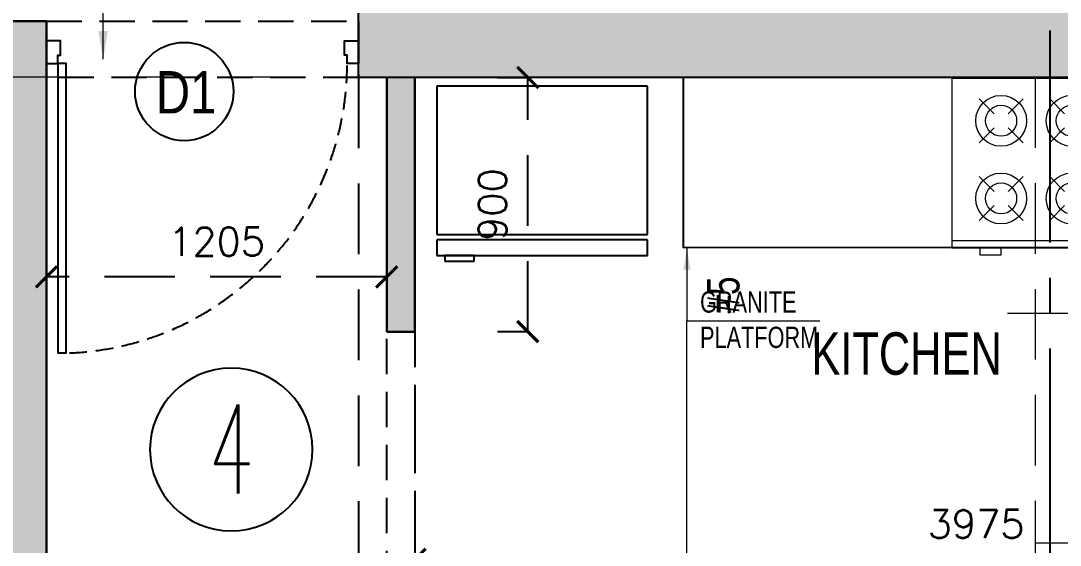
# Model space of a CAD drawing. Header units: millimetres. Extents: x 1167879 to 1231451, y -5731814 to -5645217.
# Drawn here: x 1206256 to 1209938, y -5720880 to -5719024 of the extents above; entities that cross this region are included whole.
import ezdxf
from ezdxf.enums import TextEntityAlignment as Align

# ---------------------------------------------------------------- set-up
doc = ezdxf.new("R2010")
doc.units = ezdxf.units.MM
doc.header["$LTSCALE"] = 1000
doc.header["$MEASUREMENT"] = 0
for name, pattern in [('2BHK-A - FRONT$0$AUDIT_D_120904163729-0', [0]), ('2BHK-A - FRONT$0$HIDDEN', [0.375, 0.25, -0.125]), ('AUDIT_D_120904163729-0', [0]), ('T8(T9 IS SIMILAR) - DIMENSION & TEXTING$0$HIDDEN', [0.375, 0.25, -0.125]), ('T8(T9 IS SIMILAR)$0$$0$HIDDEN', [0.375, 0.25, -0.125]), ('T8(T9 IS SIMILAR)$0$HIDDEN', [0.375, 0.25, -0.125]), ('T8_PROFILE SECTIONS$0$HIDDEN', [0.375, 0.25, -0.125]), ('T8_PROFILE SECTIONS$0$PHANTOM2', [1.25, 0.625, -0.125, 0.125, -0.125, 0.125, -0.125]), ('T8_REFUGE COLUMNS$0$CENTER2', [1.125, 0.75, -0.125, 0.125, -0.125])]:
    doc.linetypes.add(name, pattern=pattern)
doc.layers.get('0').update_dxf_attribs({"linetype": 'AUDIT_D_120904163729-0'})
for name, color, linetype in [('2BHK-A - FRONT$0$A-DOOR-FULL', 2, 'Continuous'), ('2BHK-A - FRONT$0$A-HATCH -160', 251, '2BHK-A - FRONT$0$AUDIT_D_120904163729-0'), ('2BHK-A - FRONT$0$a-KIT FIX', 251, 'Continuous'), ('2BHK-A - FRONT$0$CUT-OUT', 49, 'Continuous'), ('T8 - TYPICAL FLOOR CORE$0$A-FLAT NOS.', 7, 'Continuous'), ('T8 - TYPICAL FLOOR CORE$0$A-RSP DOOR NO', 4, 'Continuous'), ('T8(T9 IS SIMILAR) - DIMENSION & TEXTING$0$A-DIMENSIONS', 2, 'T8(T9 IS SIMILAR) - DIMENSION & TEXTING$0$HIDDEN'), ('T8(T9 IS SIMILAR) - DIMENSION & TEXTING$0$a-window-no', 125, 'Continuous'), ('T8(T9 IS SIMILAR)$0$$6$a-beam 2', 50, 'Continuous'), ('T8(T9 IS SIMILAR)$0$S-BEAM', 20, 'T8(T9 IS SIMILAR)$0$$0$HIDDEN'), ('T8_PROFILE SECTIONS$0$A-PROFILE SECTIONS', 81, 'T8_PROFILE SECTIONS$0$PHANTOM2'), ('T8_REFUGE COLUMNS$0$A-CENTERLINE', 193, 'T8_REFUGE COLUMNS$0$CENTER2'), ('T8_REFUGE COLUMNS$0$A-RCC COLS', 3, 'Continuous'), ('T8_TYPICAL COLUMNS$0$A-RCC COLS', 3, 'Continuous')]:
    doc.layers.add(name, color=color, linetype=linetype)
for name, color, linetype, lineweight in [('2BHK-A - FRONT$0$a-TOI-fixtures', 251, 'Continuous', 0), ('2BHK-A - FRONT$0$A-WALL- 160', 6, 'Continuous', 30), ('T8(T9 IS SIMILAR) - DIMENSION & TEXTING$0$a-Text', 4, 'Continuous', 0), ('T8(T9 IS SIMILAR) - DIMENSION & TEXTING$0$R0-18-10-2014-T1-1st Podium Floor Plan$0$Text', 2, 'Continuous', 0), ('T8(T9 IS SIMILAR)$0$D&W', 8, 'Continuous', 25), ('T8(T9 IS SIMILAR)$0$SCPL BEAM', 191, 'T8(T9 IS SIMILAR)$0$$0$HIDDEN', 13)]:
    doc.layers.add(name, color=color, linetype=linetype, lineweight=lineweight)
doc.layers.add('T8_REFUGE COLUMNS$0$COL-HATCH', color=7, linetype='Continuous', lineweight=25, true_color=0xa3a3a3)
doc.styles.add('T8 - TYPICAL FLOOR CORE$0$DIM150', font='SIMPLEX.shx', dxfattribs={"width": 0.6})
doc.styles.add('T8(T9 IS SIMILAR) - DIMENSION & TEXTING$0$ARIAL ARROW', font='swisscl.ttf')
doc.styles.add('T8(T9 IS SIMILAR) - DIMENSION & TEXTING$0$LODHA STANDERD', font='sanss___.ttf')
doc.styles.add('T8(T9 IS SIMILAR) - DIMENSION & TEXTING$0$Romans 1', font='romans.shx', dxfattribs={"height": 100})
doc.styles.add('T8(T9 IS SIMILAR) - DIMENSION & TEXTING$0$Tahoma', font='tahoma.ttf')
doc.dimstyles.new('T8(T9 IS SIMILAR) - DIMENSION & TEXTING$0$ALPINE S', dxfattribs={"dimscale": 0, "dimtxt": 100, "dimasz": 75, "dimexe": 0, "dimexo": 0, "dimgap": 75, "dimtad": 1, "dimdec": 0, "dimzin": 0, "dimdsep": 46, "dimtxsty": 'T8(T9 IS SIMILAR) - DIMENSION & TEXTING$0$Romans 1', "dimblk": 'T8(T9 IS SIMILAR) - DIMENSION & TEXTING$0$_ArchTick', "dimcen": 0.09, "dimclrd": 256, "dimclre": 256, "dimclrt": 7, "dimadec": 0, "dimazin": 0, "dimtfac": 1, "dimtdec": 0, "dimtofl": 0, "dimtmove": 1, "dimatfit": 0, "dimldrblk": 'T8(T9 IS SIMILAR) - DIMENSION & TEXTING$0$_Open90', "dimfxl": 1, "dimtolj": 1, "dimtzin": 0, "dimarcsym": 0})
doc.dimstyles.new('T8(T9 IS SIMILAR) - DIMENSION & TEXTING$0$SAMATA STD', dxfattribs={"dimtxt": 100, "dimasz": 50, "dimexe": 50, "dimexo": 50, "dimgap": 10, "dimtad": 0, "dimdec": 0, "dimrnd": 5, "dimzin": 0, "dimdsep": 46, "dimtxsty": 'T8(T9 IS SIMILAR) - DIMENSION & TEXTING$0$Tahoma', "dimblk": 'T8(T9 IS SIMILAR) - DIMENSION & TEXTING$0$_Origin2', "dimcen": -50, "dimdle": 50, "dimclrd": 7, "dimclre": 7, "dimclrt": 7, "dimadec": 0, "dimazin": 0, "dimtfac": 1, "dimtdec": 0, "dimtmove": 1, "dimatfit": 3, "dimfxl": 150, "dimtfill": 1, "dimtolj": 1, "dimtzin": 0, "dimlwd": -1, "dimlwe": -1, "dimarcsym": 0})

# ---------------------------------------------------------------- blocks, each defined once
blk = doc.blocks.new('T8(T9 IS SIMILAR) - DIMENSION & TEXTING$0$WINDOW TAG')
at = {"layer": 'T8(T9 IS SIMILAR) - DIMENSION & TEXTING$0$a-window-no'}
blk.add_circle((0, 0), 174.1, dxfattribs=at)
at = {"layer": 'T8(T9 IS SIMILAR) - DIMENSION & TEXTING$0$a-window-no', "style": 'T8(T9 IS SIMILAR) - DIMENSION & TEXTING$0$LODHA STANDERD'}
blk.add_attdef('WINDOW', text='', height=150, dxfattribs=at).set_placement((11.3, 2.8), align=Align.MIDDLE_CENTER)
blk = doc.blocks.new('T8(T9 IS SIMILAR) - DIMENSION & TEXTING$0$_ArchTick')
at = {"color": 0, "linetype": 'ByBlock', "const_width": 0.15}
blk.add_lwpolyline([(-0.5, -0.5), (0.5, 0.5)], dxfattribs=at)
blk = doc.blocks.new('*D520')
at = {"layer": 'T8(T9 IS SIMILAR) - DIMENSION & TEXTING$0$A-DIMENSIONS', "linetype": 'T8(T9 IS SIMILAR) - DIMENSION & TEXTING$0$HIDDEN', "lineweight": -2, "transparency": 16777216}
for p, q in [((1206347.3, -5719999.3), (1206347.3, -5719930.4)), ((1207552.3, -5719999.3), (1207552.3, -5719930.4))]:
    blk.add_line(p, q, dxfattribs=at)
at = {"layer": 'T8(T9 IS SIMILAR) - DIMENSION & TEXTING$0$A-DIMENSIONS', "lineweight": -2, "transparency": 16777216}
blk.add_line((1207552.3, -5719930.4), (1206347.3, -5719930.4), dxfattribs=at)
at = {"layer": 'T8(T9 IS SIMILAR) - DIMENSION & TEXTING$0$A-DIMENSIONS', "linetype": 'ByBlock', "lineweight": -2, "transparency": 16777216, "xscale": 75, "yscale": 75, "zscale": 75, "rotation": 180}
blk.add_blockref('T8(T9 IS SIMILAR) - DIMENSION & TEXTING$0$_ArchTick', (1206347.3, -5719930.4), dxfattribs=at)
at = {"layer": 'T8(T9 IS SIMILAR) - DIMENSION & TEXTING$0$A-DIMENSIONS', "linetype": 'ByBlock', "lineweight": -2, "transparency": 16777216, "xscale": 75, "yscale": 75, "zscale": 75}
blk.add_blockref('T8(T9 IS SIMILAR) - DIMENSION & TEXTING$0$_ArchTick', (1207552.3, -5719930.4), dxfattribs=at)
at = {"layer": 'T8(T9 IS SIMILAR) - DIMENSION & TEXTING$0$A-DIMENSIONS', "color": 7, "linetype": 'ByBlock', "transparency": 16777216, "insert": (1206949.8, -5719805.4), "char_height": 100, "attachment_point": 5, "style": 'T8(T9 IS SIMILAR) - DIMENSION & TEXTING$0$Romans 1'}
blk.add_mtext('\\A1;1205', dxfattribs=at)
blk = doc.blocks.new('T8(T9 IS SIMILAR) - DIMENSION & TEXTING$0$_Open90')
at = {"color": 0, "linetype": 'ByBlock', "lineweight": -2}
for p, q in [((-0.5, 0.5), (0, 0)), ((0, 0), (-1, 0)), ((0, 0), (-0.5, -0.5))]:
    blk.add_line(p, q, dxfattribs=at)
blk = doc.blocks.new('*D521')
at = {"layer": 'T8(T9 IS SIMILAR) - DIMENSION & TEXTING$0$A-DIMENSIONS', "linetype": 'T8(T9 IS SIMILAR) - DIMENSION & TEXTING$0$HIDDEN', "lineweight": -2, "transparency": 16777216}
for p, q in [((1207944.3, -5719224.4), (1208052, -5719224.4)), ((1207944.3, -5720124.3), (1208052, -5720124.3))]:
    blk.add_line(p, q, dxfattribs=at)
at = {"layer": 'T8(T9 IS SIMILAR) - DIMENSION & TEXTING$0$A-DIMENSIONS', "lineweight": -2, "transparency": 16777216}
blk.add_line((1208052, -5720124.3), (1208052, -5719224.4), dxfattribs=at)
at = {"layer": 'T8(T9 IS SIMILAR) - DIMENSION & TEXTING$0$A-DIMENSIONS', "linetype": 'ByBlock', "lineweight": -2, "transparency": 16777216, "xscale": 75, "yscale": 75, "zscale": 75}
for p, rotation in [((1208052, -5719224.4), 90), ((1208052, -5720124.3), 270)]:
    blk.add_blockref('T8(T9 IS SIMILAR) - DIMENSION & TEXTING$0$_ArchTick', p, dxfattribs=dict(at, rotation=rotation))
at = {"layer": 'T8(T9 IS SIMILAR) - DIMENSION & TEXTING$0$A-DIMENSIONS', "color": 7, "linetype": 'ByBlock', "transparency": 16777216, "insert": (1207927, -5719674.4), "char_height": 100, "attachment_point": 5, "rotation": 90, "style": 'T8(T9 IS SIMILAR) - DIMENSION & TEXTING$0$Romans 1'}
blk.add_mtext('\\A1;900', dxfattribs=at)
blk = doc.blocks.new('*D523')
at = {"layer": 'T8(T9 IS SIMILAR) - DIMENSION & TEXTING$0$A-DIMENSIONS', "linetype": 'T8(T9 IS SIMILAR) - DIMENSION & TEXTING$0$HIDDEN', "lineweight": -2, "transparency": 16777216}
for p, q in [((1207652.3, -5721104.1), (1207652.3, -5720930.6)), ((1211627.3, -5721104.1), (1211627.3, -5720930.6))]:
    blk.add_line(p, q, dxfattribs=at)
at = {"layer": 'T8(T9 IS SIMILAR) - DIMENSION & TEXTING$0$A-DIMENSIONS', "lineweight": -2, "transparency": 16777216}
blk.add_line((1211627.3, -5720930.6), (1207652.3, -5720930.6), dxfattribs=at)
at = {"layer": 'T8(T9 IS SIMILAR) - DIMENSION & TEXTING$0$A-DIMENSIONS', "linetype": 'ByBlock', "lineweight": -2, "transparency": 16777216, "xscale": 75, "yscale": 75, "zscale": 75, "rotation": 180}
blk.add_blockref('T8(T9 IS SIMILAR) - DIMENSION & TEXTING$0$_ArchTick', (1207652.3, -5720930.6), dxfattribs=at)
at = {"layer": 'T8(T9 IS SIMILAR) - DIMENSION & TEXTING$0$A-DIMENSIONS', "linetype": 'ByBlock', "lineweight": -2, "transparency": 16777216, "xscale": 75, "yscale": 75, "zscale": 75}
blk.add_blockref('T8(T9 IS SIMILAR) - DIMENSION & TEXTING$0$_ArchTick', (1211627.3, -5720930.6), dxfattribs=at)
at = {"layer": 'T8(T9 IS SIMILAR) - DIMENSION & TEXTING$0$A-DIMENSIONS', "color": 7, "linetype": 'ByBlock', "transparency": 16777216, "insert": (1209639.8, -5720805.6), "char_height": 100, "attachment_point": 5, "style": 'T8(T9 IS SIMILAR) - DIMENSION & TEXTING$0$Romans 1'}
blk.add_mtext('\\A1;3975', dxfattribs=at)
blk = doc.blocks.new('T8(T9 IS SIMILAR) - DIMENSION & TEXTING$0$_Origin2')
at = {"color": 0, "linetype": 'ByBlock', "lineweight": -2}
blk.add_line((-0.5, 0), (-1, 0), dxfattribs=at)
for radius in [0.5, 0.25]:
    blk.add_circle((0, 0), radius, dxfattribs=at)
blk = doc.blocks.new('T8_REFUGE COLUMNS')
at = {"layer": 'T8_REFUGE COLUMNS$0$COL-HATCH', "linetype": 'ByBlock'}
h = blk.add_hatch(color=256, dxfattribs=at)
h.dxf.hatch_style = 1
h.paths.add_polyline_path([(1212742.1, -5719224.9), (1207452.1, -5719224.9), (1207452.1, -5718974.9), (1212742.1, -5718974.9)])
at = {"layer": 'T8_REFUGE COLUMNS$0$A-CENTERLINE'}
blk.add_line((1209902.1, -5728808.5), (1209902.1, -5698573.6), dxfattribs=at)
at = {"layer": 'T8_REFUGE COLUMNS$0$A-RCC COLS', "linetype": 'ByBlock'}
blk.add_lwpolyline([(1212742.1, -5719224.9), (1207452.1, -5719224.9), (1207452.1, -5718974.9), (1212742.1, -5718974.9)], close=True, dxfattribs=at)
blk = doc.blocks.new('T8_TYPICAL COLUMNS')
at = {"layer": 'T8_TYPICAL COLUMNS$0$A-RCC COLS', "linetype": 'ByBlock'}
blk.add_blockref('T8_REFUGE COLUMNS', (0, 0), dxfattribs=at)
blk = doc.blocks.new('*U644')
for points in [[(-40, 0), (0, 0), (0, 30), (10, 30), (10, 80), (-40, 80)], [(1065, 0), (1025, 0), (1025, 30), (1015, 30), (1015, 80), (1065, 80)], [(0, 0), (0, -1025), (30, -1025), (30, 0)]]:
    blk.add_lwpolyline(points, close=True)
at = {"color": 0, "linetype": 'ByBlock', "ltscale": 0.25}
blk.add_arc((-1.5, 0.6), 1026.5, 272.373, 359.9653, dxfattribs=at)
blk = doc.blocks.new('2BHK-A - FRONT$0$RANGE-flat-1')
at = {"layer": '2BHK-A - FRONT$0$a-TOI-fixtures'}
for p, q in [((-575, -600), (-575, 0)), ((-600, -100), (-625, -100)), ((-625, -100), (-625, -175)), ((-450, -150), (-502.8, -97.2)), ((-400, -150), (-347.2, -97.2)), ((-175, -150), (-227.8, -97.2)), ((-125, -150), (-72.2, -97.2)), ((-625, -175), (-600, -175)), ((-450, -200), (-502.8, -252.8)), ((-400, -200), (-347.2, -252.8)), ((-175, -200), (-227.8, -252.8)), ((-125, -200), (-72.2, -252.8)), ((-450, -400), (-502.8, -347.2)), ((-400, -400), (-347.2, -347.2)), ((-175, -400), (-227.8, -347.2)), ((-125, -400), (-72.2, -347.2)), ((-625, -425), (-600, -425)), ((-625, -500), (-625, -425)), ((-450, -450), (-502.8, -502.8)), ((-400, -450), (-347.2, -502.8)), ((-175, -450), (-227.8, -502.8)), ((-125, -450), (-72.2, -502.8)), ((-600, -500), (-625, -500))]:
    blk.add_line(p, q, dxfattribs=at)
blk.add_lwpolyline([(-600, -600), (0, -600), (0, 0), (-600, 0)], close=True, dxfattribs=at)
for centre, radius in [((-425, -175), 90), ((-150, -175), 90), ((-425, -175), 55), ((-150, -175), 55), ((-425, -425), 90), ((-150, -425), 90), ((-425, -425), 55), ((-150, -425), 55)]:
    blk.add_circle(centre, radius, dxfattribs=at)
blk = doc.blocks.new('2BHK-A - FRONT')
at = {"layer": '2BHK-A - FRONT$0$A-HATCH -160', "linetype": 'ByBlock'}
h = blk.add_hatch(dxfattribs=at)
h.set_pattern_fill('HEX', color=256, scale=150)
h.set_pattern_definition([(0, (0, -0.548), (0, 32.47595264), [18.75, -37.5]), (120, (0, -0.548), (-28.125, -16.23797632), [18.75, -37.5]), (60, (18.75, -0.548), (-28.125, 16.23797632), [18.75, -37.5])])
edge = h.paths.add_edge_path()
edge.add_line((1151704.5, -5719064.6), (1151704.5, -5727449.6))
edge.add_line((1151704.5, -5727449.6), (1151854.5, -5727449.6))
edge.add_line((1151854.5, -5727449.6), (1151854.5, -5719024.6))
edge.add_line((1151854.5, -5719024.6), (1151704.5, -5719024.6))
h = blk.add_hatch(dxfattribs=at)
h.set_pattern_fill('ZIGZAG', color=256, scale=250)
h.set_pattern_definition([(0, (0, 0), (31.25, 31.25), [31.25, -31.25]), (90, (31.25, 0), (-31.25, 31.25), [31.25, -31.25])])
h.paths.add_polyline_path([(1142149.5, -5723474.6), (1143849.6, -5723474.6), (1143849.6, -5723374.6), (1142149.5, -5723374.6)])
h.paths.add_polyline_path([(1144889.5, -5724474.6), (1144889.5, -5724574.6), (1147099.5, -5724574.6), (1147099.5, -5724474.6), (1145949.5, -5724474.2), (1145949.5, -5724374.2), (1145849.5, -5724374.2), (1145849.5, -5724474.6)])
h.paths.add_polyline_path([(1145949.5, -5723374.2), (1146849.2, -5723374.2), (1146849.2, -5723474.2), (1145949.5, -5723474.2)])
h.paths.add_polyline_path([(1147599.2, -5723474.2), (1148199.2, -5723474.2), (1148199.2, -5723374.2), (1147599.2, -5723374.2)])
h.paths.add_polyline_path([(1150399.5, -5721024.5), (1150499.5, -5721024.5), (1150499.5, -5721774.2), (1150399.5, -5721774.2)])
h.paths.add_polyline_path([(1150399.5, -5720124.5), (1150499.5, -5720124.5), (1150499.5, -5719224.6), (1150399.5, -5719224.6)])
h.paths.add_polyline_path([(1145549.4, -5721674.6), (1145649.4, -5721674.6), (1145649.4, -5721174.6), (1145649.4, -5721174.6), (1145649.4, -5721073.7), (1145549.4, -5721073.9)])
h.paths.add_polyline_path([(1148199.5, -5728684.2), (1148934.5, -5728684.2), (1148934.5, -5728584.2), (1148199.5, -5728584.2)])
h.paths.add_polyline_path([(1148449.5, -5721774.6), (1148849.5, -5721774.6), (1148849.5, -5721674.6), (1148449.5, -5721674.6)])
h.paths.add_polyline_path([(1150149.5, -5721674.6), (1150399.5, -5721674.6), (1150399.5, -5721774.6), (1150149.5, -5721774.6)])
h = blk.add_hatch(dxfattribs=at)
h.set_pattern_fill('ANSI32', color=256, scale=150)
h.set_pattern_definition([(45, (0, -0.55), (-39.77475644, 39.77475644), []), (45, (26.517, -0.55), (-39.77475644, 39.77475644), [])])
h.paths.add_polyline_path([(1145269.9, -5728524.2), (1145269.9, -5728684.2), (1144639.8, -5728684.2), (1144639.8, -5726829.5), (1144799.8, -5726829.5), (1144799.8, -5728524.2)])
h.paths.add_polyline_path([(1148934.5, -5727449.8), (1148934.5, -5727609.8), (1147999.5, -5727609.8), (1147999.5, -5727009.5), (1148159.5, -5727009.5), (1148159.5, -5727449.8)])
h.paths.add_polyline_path([(1147999.5, -5728684.2), (1147999.5, -5728524.2), (1147369.9, -5728524.2), (1147369.9, -5728684.2)])
edge = h.paths.add_edge_path()
edge.add_line((1151334.5, -5727449.8), (1151779.5, -5727449.8))
edge.add_line((1151779.5, -5727449.8), (1151779.5, -5727609.8))
edge.add_line((1151704.5, -5727609.8), (1151334.5, -5727609.8))
edge.add_line((1151334.5, -5727609.8), (1151334.5, -5727449.8))
h.paths.add_polyline_path([(1146264.5, -5719573.8), (1146424.5, -5719573.8), (1146424.5, -5719224.6), (1146264.5, -5719224.6)])
h.paths.add_polyline_path([(1145549.4, -5721834.4), (1145788.9, -5721834.4), (1145790, -5721674.6), (1145549.4, -5721674.6)])
h.paths.add_polyline_path([(1145949.5, -5721924.2), (1145949.5, -5722524.6), (1145789.5, -5722524.6), (1145789.5, -5721924.2)])
h.paths.add_polyline_path([(1144599.5, -5721924.6), (1144759.5, -5721924.6), (1144762, -5722524.6), (1144602, -5722524.6)])
h.paths.add_polyline_path([(1144599.5, -5723474.6), (1144599.5, -5723174.6), (1144759.5, -5723174.6), (1144759.5, -5723314.6), (1145789.5, -5723314.6), (1145789.5, -5723174.6), (1145949.5, -5723174.6), (1145949.5, -5723474.2)])
at = {"layer": '2BHK-A - FRONT$0$a-KIT FIX', "color": 1}
for p in [(1149449.5, -5719222), (1146424.5, -5719825.8)]:
    blk.add_line(p, (1149449.5, -5719827), dxfattribs=at)
at = {"layer": '2BHK-A - FRONT$0$a-KIT FIX'}
for p, q in [((1149576.3, -5719254.9), (1150322.2, -5719254.9)), ((1149576.3, -5719779.4), (1149576.3, -5719254.9)), ((1150322.2, -5719254.9), (1150322.2, -5719779.4)), ((1150322.2, -5719779.4), (1149576.3, -5719779.4)), ((1149576.3, -5719854.3), (1149576.3, -5719799.3)), ((1149576.3, -5719799.3), (1150322.2, -5719799.3)), ((1150322.2, -5719799.3), (1150322.2, -5719854.3)), ((1150322.2, -5719854.3), (1149576.3, -5719854.3)), ((1150190.1, -5719854.3), (1150293.5, -5719854.3)), ((1150190.1, -5719874), (1150190.1, -5719854.3)), ((1150293.5, -5719854.3), (1150293.5, -5719874)), ((1150293.5, -5719874), (1150190.1, -5719874))]:
    blk.add_line(p, q, dxfattribs=at)
at = {"layer": '2BHK-A - FRONT$0$A-WALL- 160', "linetype": 'ByBlock'}
for p, q in [((1151704.5, -5727449.6), (1151704.5, -5719024.6)), ((1151704.5, -5719024.6), (1151854.5, -5719024.6)), ((1151854.5, -5727609.6), (1151854.5, -5719024.6)), ((1150399.5, -5719224.6), (1150399.5, -5720124.5)), ((1150499.5, -5719224.6), (1150499.5, -5720124.5)), ((1150399.5, -5720124.5), (1150499.5, -5720124.5))]:
    blk.add_line(p, q, dxfattribs=at)
at = {"layer": '2BHK-A - FRONT$0$CUT-OUT', "linetype": '2BHK-A - FRONT$0$HIDDEN', "ltscale": 0.5}
for points in [[(1150599.7, -5719024.5), (1150599.7, -5719224.5), (1151704.5, -5719224.5), (1151704.5, -5719024.5)], [(1150499.5, -5720124.5), (1150399.5, -5720124.5), (1150399.5, -5721024.5), (1150499.5, -5721024.5)]]:
    blk.add_lwpolyline(points, close=True, dxfattribs=at)
at = {"layer": '2BHK-A - FRONT$0$A-DOOR-FULL', "linetype": '2BHK-A - FRONT$0$HIDDEN', "xscale": -1}
blk.add_blockref('*U644', (1151664.5, -5719174.5), dxfattribs=at)
at = {"layer": '2BHK-A - FRONT$0$a-KIT FIX', "extrusion": (0, 0, -1), "zscale": -1, "rotation": 90}
blk.add_blockref('2BHK-A - FRONT$0$RANGE-flat-1', (-1148498.5, -5719227.3), dxfattribs=at)
blk = doc.blocks.new('T8 - TYPICAL FLOOR CORE$0$Door-Tag')
at = {"layer": 'T8 - TYPICAL FLOOR CORE$0$A-RSP DOOR NO'}
blk.add_circle((0, 0.0009), 0.16, dxfattribs=at)
at = {"layer": 'T8 - TYPICAL FLOOR CORE$0$A-RSP DOOR NO', "style": 'T8 - TYPICAL FLOOR CORE$0$DIM150', "width": 0.6}
blk.add_attdef('DOOR-NO', text='', height=0.16, dxfattribs=at).set_placement((258.6178, 64.0008), align=Align.MIDDLE_CENTER)
blk = doc.blocks.new('T8 - TYPICAL FLOOR CORE')
at = {"layer": 'T8 - TYPICAL FLOOR CORE$0$A-FLAT NOS.'}
ref = blk.add_blockref('T8 - TYPICAL FLOOR CORE$0$Door-Tag', (1207001.9, -5720540.1), dxfattribs=dict(at, xscale=-1800, yscale=1800, zscale=1800, rotation=180))
ref.add_attrib('DOOR-NO', '4', dxfattribs={"layer": 'T8 - TYPICAL FLOOR CORE$0$A-RSP DOOR NO', "height": 315, "style": 'T8 - TYPICAL FLOOR CORE$0$DIM150', "width": 0.6}).set_placement((1207001.9, -5720540.1), align=Align.MIDDLE_CENTER)
blk = doc.blocks.new('T8_PROFILE SECTIONS$0$MH')
at = {"layer": 'T8_PROFILE SECTIONS$0$A-PROFILE SECTIONS', "linetype": 'T8_PROFILE SECTIONS$0$HIDDEN', "ltscale": 2}
h = blk.add_hatch(color=256, dxfattribs=at)
h.dxf.hatch_style = 1
h.paths.add_polyline_path([(1140339.1, -5697424.8), (1140519.9, -5697528.1), (1140339.1, -5697631.3)])
at = {"layer": 'T8_PROFILE SECTIONS$0$A-PROFILE SECTIONS', "linetype": 'T8_PROFILE SECTIONS$0$HIDDEN', "ltscale": 2, "const_width": 5}
blk.add_lwpolyline([(1140339.1, -5697424.8), (1140339.1, -5697424.8), (1140519.9, -5697528.1), (1140339.1, -5697631.3)], close=True, dxfattribs=at)
blk.add_lwpolyline([(1140339.1, -5697424.8), (1140339.1, -5700565.7)], dxfattribs=at)
blk = doc.blocks.new('PROFILE SECTION LINE T9')
at = {"layer": 'T8_PROFILE SECTIONS$0$A-PROFILE SECTIONS', "linetype": 'ByBlock', "xscale": -1, "rotation": 270}
blk.add_blockref('T8_PROFILE SECTIONS$0$MH', (5724597.5, -1148782.9, 0), dxfattribs=at)
blk = doc.blocks.new('T8(T9 IS SIMILAR) - DIMENSION & TEXTING')
at = {"layer": 'T8(T9 IS SIMILAR) - DIMENSION & TEXTING$0$a-window-no'}
ref = blk.add_blockref('T8(T9 IS SIMILAR) - DIMENSION & TEXTING$0$WINDOW TAG', (1206835.2, -5719274.1), dxfattribs=dict(at, rotation=180))
ref.add_attrib('WINDOW', 'D1', dxfattribs={"height": 150, "style": 'T8(T9 IS SIMILAR) - DIMENSION & TEXTING$0$LODHA STANDERD', "width": 0.8}).set_placement((1206842.1, -5719276.8), align=Align.MIDDLE_CENTER)
at = {"layer": 'T8(T9 IS SIMILAR) - DIMENSION & TEXTING$0$a-Text', "style": 'T8(T9 IS SIMILAR) - DIMENSION & TEXTING$0$ARIAL ARROW'}
blk.add_text('KITCHEN', height=150, dxfattribs=at).set_placement((1209056.2, -5720276.7))
at = {"layer": 'T8(T9 IS SIMILAR) - DIMENSION & TEXTING$0$R0-18-10-2014-T1-1st Podium Floor Plan$0$Text', "insert": (1208686.8, -5719929.1, 0), "char_height": 114.75, "width": 1702.876, "attachment_point": 3, "rotation": 90, "style": 'T8(T9 IS SIMILAR) - DIMENSION & TEXTING$0$ARIAL ARROW'}
blk.add_mtext('#5 ', dxfattribs=at)
at = {"layer": 'T8(T9 IS SIMILAR) - DIMENSION & TEXTING$0$R0-18-10-2014-T1-1st Podium Floor Plan$0$Text', "insert": (1208662, -5720183, 0.6), "char_height": 75, "width": 587.053, "attachment_point": 7, "style": 'T8(T9 IS SIMILAR) - DIMENSION & TEXTING$0$ARIAL ARROW'}
blk.add_mtext('GRANITE PLATFORM', dxfattribs=at)
at = {"layer": 'T8(T9 IS SIMILAR) - DIMENSION & TEXTING$0$A-DIMENSIONS', "linetype": 'ByBlock'}
for base, p1, p2, angle, picture, middle in [((1208052, -5719224.4), (1207944.3, -5720124.3), (1207944.3, -5719224.4), 90, '*D521', (1207927, -5719674.4)), ((1206347.3, -5719930.4), (1207552.3, -5719999.3), (1206347.3, -5719999.3), 180, '*D520', (1206949.8, -5719805.4)), ((1207652.3, -5720930.6), (1211627.3, -5721104.1), (1207652.3, -5721104.1), 180, '*D523', (1209639.8, -5720805.6))]:
    dim = blk.add_linear_dim(base=base, p1=p1, p2=p2, angle=angle, dimstyle='T8(T9 IS SIMILAR) - DIMENSION & TEXTING$0$ALPINE S', override={"dimscale": 1, "dimfxl": 5, "dimarcsym": 1}, dxfattribs=at)
    dim.commit()
    dim.dimension.update_dxf_attribs({"geometry": picture, "text_midpoint": middle})
at = {"layer": 'T8(T9 IS SIMILAR) - DIMENSION & TEXTING$0$R0-18-10-2014-T1-1st Podium Floor Plan$0$Text'}
for points, override in [([(1206548.1, -5719159.3, 0.7), (1206548.1, -5718909.2, 0.7), (1206548.1, -5718880.4, 0.7)], {"dimasz": 100, "dimclrd": 2, "dimfxlon": 1, "dimarcsym": 1}), ([(1208615.4, -5719829.3, 0), (1208615.4, -5720085.6, 0), (1209069.6, -5720085.6, 0)], {"dimasz": 75, "dimclrd": 2, "dimfxlon": 1, "dimarcsym": 1}), ([(1208615.4, -5721079.3, 0), (1208615.4, -5720085.6, 0), (1209086.5, -5720085.7, 0)], {"dimasz": 75, "dimclrd": 2, "dimfxlon": 1, "dimarcsym": 1})]:
    blk.add_leader(points, dimstyle='T8(T9 IS SIMILAR) - DIMENSION & TEXTING$0$SAMATA STD', override=override, dxfattribs=at)
blk = doc.blocks.new('T8(T9 IS SIMILAR)')
at = {"layer": 'T8(T9 IS SIMILAR)$0$D&W', "linetype": 'ByBlock'}
blk.add_blockref('2BHK-A - FRONT', (54492.8, -0.4), dxfattribs=at)
at = {"layer": 'T8(T9 IS SIMILAR)$0$D&W', "linetype": 'ByBlock', "xscale": -1}
blk.add_blockref('2BHK-A - FRONT', (2358051.8, -0.4), dxfattribs=at)
at = {"layer": 'T8(T9 IS SIMILAR)$0$D&W', "linetype": 'ByBlock'}
blk.add_blockref('T8 - TYPICAL FLOOR CORE', (0, 0), dxfattribs=at)
blk.add_blockref('T8_TYPICAL COLUMNS', (0, 0), dxfattribs=at)
at = {"layer": 'T8(T9 IS SIMILAR)$0$$6$a-beam 2', "linetype": 'ByBlock'}
blk.add_blockref('T8(T9 IS SIMILAR) - DIMENSION & TEXTING', (0, 0), dxfattribs=at)
at = {"layer": 'T8(T9 IS SIMILAR)$0$S-BEAM'}
for p, q in [((1207451.9, -5719225.1, 0), (1207452, -5721655.9, 0)), ((1207651.9, -5719225.1, 0), (1207652, -5721655.9, 0))]:
    blk.add_line(p, q, dxfattribs=at)
at = {"layer": 'T8(T9 IS SIMILAR)$0$SCPL BEAM', "linetype": 'T8(T9 IS SIMILAR)$0$HIDDEN'}
for p, q in [((1205091.8, -5719222.5, 0), (1207445.8, -5719222.5, 0.6)), ((1209849, -5719223.4, 2.9), (1209849.1, -5721673.5, 2.2)), ((1211586.9, -5720873.4, 1.9), (1209849.1, -5720873.5, 2.5))]:
    blk.add_line(p, q, dxfattribs=at)

msp = doc.modelspace()

# ---------------------------------------------------------------- block references
at = {"linetype": 'ByBlock'}
msp.add_blockref('T8(T9 IS SIMILAR) - DIMENSION & TEXTING', (0, 0), dxfattribs=at)

# ---------------------------------------------------------------- next in the draw order: block references
msp.add_blockref('T8(T9 IS SIMILAR)', (0, 0), dxfattribs=at)

# ---------------------------------------------------------------- next in the draw order: block references
at = {"layer": 'T8_PROFILE SECTIONS$0$A-PROFILE SECTIONS', "linetype": 'ByBlock'}
msp.add_blockref('PROFILE SECTION LINE T9', (1185718.2, -5711615.8, 0), dxfattribs=at)

doc.saveas('drawing.dxf')
